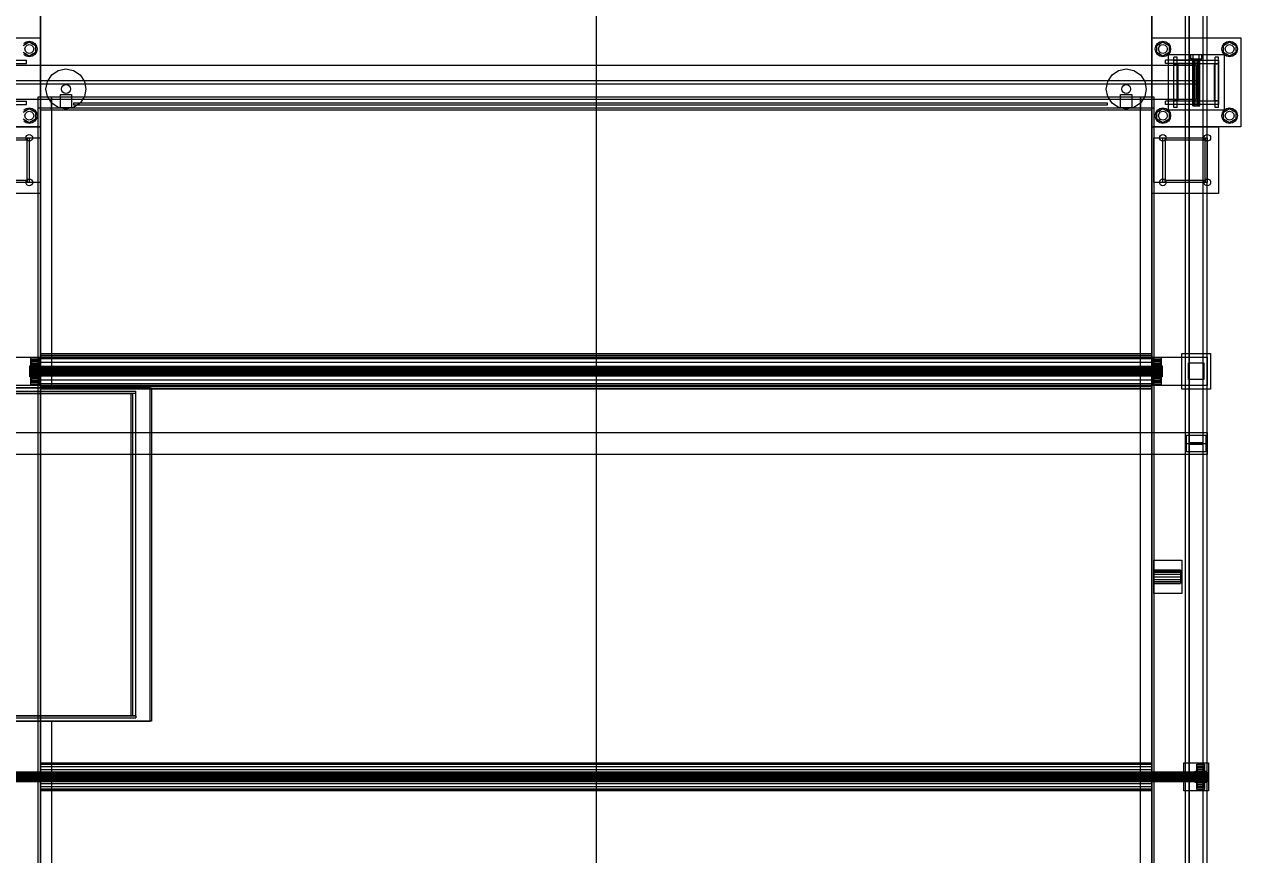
# Model space of a CAD drawing. Header units: millimetres. Extents: x -1970 to 34302, y -65268 to 6837.
# Drawn here: x 32103 to 34292, y -18540 to -17046 of the extents above; entities that cross this region are included whole.
import ezdxf

# ---------------------------------------------------------------- set-up
doc = ezdxf.new("R2010")
doc.units = ezdxf.units.MM
for name, color, linetype, lineweight in [('COTAS_P', 1, 'Continuous', 0), ('superior_C07', 7, 'Continuous', 0), ('superior_tolva_provisional', 7, 'Continuous', 0)]:
    doc.layers.add(name, color=color, linetype=linetype, lineweight=lineweight)
doc.dimstyles.new('R19_100', dxfattribs={"dimtxt": 250, "dimasz": 150, "dimexe": 150, "dimexo": 80, "dimgap": 100, "dimtad": 1, "dimtih": 1, "dimtoh": 1, "dimdsep": 46, "dimcen": 0.09, "dimadec": 0, "dimazin": 0, "dimtfac": 1, "dimtdec": 4, "dimtofl": 0, "dimtmove": 0, "dimatfit": 3, "dimfxl": 1, "dimtolj": 1, "dimtzin": 0, "dimarcsym": 0})

# ---------------------------------------------------------------- blocks, each defined once
blk = doc.blocks.new('*D33')
at = {"layer": 'COTAS_P', "color": 0, "lineweight": -2, "transparency": 16777216}
for p, q in [((32048.1, -17196), (31278.1, -17196)), ((31428.1, -18654), (31428.1, -17346)), ((32048.1, -18804), (31278.1, -18804))]:
    blk.add_line(p, q, dxfattribs=at)
at = {"layer": 'COTAS_P', "color": 0, "transparency": 16777216}
for points in [[(31403.1, -17346), (31453.1, -17346), (31428.1, -17196)], [(31403.1, -18654), (31453.1, -18654), (31428.1, -18804)]]:
    blk.add_solid(points, dxfattribs=at)
at = {"layer": 'Defpoints', "color": 0, "transparency": 16777216}
for p in [(31428.1, -17196), (32128.1, -17196), (32128.1, -18804)]:
    blk.add_point(p, dxfattribs=at)

msp = doc.modelspace()

# ---------------------------------------------------------------- linework, layer by layer
at = {"layer": 'superior_C07'}
for p, q in [((32329.89, -17700), (31771.705, -17700)), ((31773.717, -17700), (32331.901, -17700)), ((32329.89, -18300), (32329.89, -17700)), ((32329.89, -17700), (32331.901, -17700)), ((32331.901, -17700), (32331.901, -18300)), ((31771.705, -18300), (32329.89, -18300)), ((32331.901, -18300), (31773.717, -18300)), ((32331.901, -18300), (32329.89, -18300))]:
    msp.add_line(p, q, dxfattribs=at)
at = {"layer": 'superior_tolva_provisional'}
for p, q in [((32132.083, -16500), (32132.083, -17670)), ((32132.083, -19000), (32132.083, -16500)), ((33132.083, -16500), (33132.083, -17670)), ((34132.083, -17670), (34132.083, -16500)), ((34132.083, -16500), (34132.083, -19000)), ((34192.083, -16600), (34192.083, -17800)), ((34199.583, -16598.878), (34199.583, -17798.878)), ((34199.583, -17801.122), (34199.583, -16601.122)), ((34224.583, -17798.878), (34224.583, -16598.878)), ((34224.583, -17801.122), (34224.583, -16601.122)), ((34232.083, -17800), (34232.083, -16600)), ((31972.083, -17070), (32132.083, -17070)), ((32132.083, -17070), (32132.083, -17230)), ((34132.083, -17230), (34132.083, -17070)), ((34132.083, -17070), (34292.083, -17070)), ((34292.083, -17070), (34292.083, -17230)), ((32100.998, -17083.6), (32112.083, -17077.2)), ((32102.184, -17080.101), (32106.726, -17077.066)), ((32104.083, -17090), (32105.155, -17086)), ((32105.155, -17094), (32104.083, -17090)), ((32105.155, -17086), (32108.083, -17083.072)), ((32108.083, -17096.928), (32105.155, -17094)), ((32106.726, -17077.066), (32112.083, -17076)), ((32108.083, -17083.072), (32112.083, -17082)), ((32112.083, -17076), (32117.441, -17077.066)), ((32112.083, -17077.2), (32123.168, -17083.6)), ((32112.083, -17082), (32116.083, -17083.072)), ((32116.083, -17083.072), (32119.011, -17086)), ((32119.011, -17094), (32116.083, -17096.928)), ((32117.441, -17077.066), (32121.983, -17080.101)), ((32119.011, -17086), (32120.083, -17090)), ((32120.083, -17090), (32119.011, -17094)), ((32121.983, -17080.101), (32125.018, -17084.642)), ((32125.018, -17095.358), (32121.983, -17099.899)), ((32123.168, -17083.6), (32123.168, -17096.4)), ((32125.018, -17084.642), (32126.083, -17090)), ((32126.083, -17090), (32125.018, -17095.358)), ((34138.083, -17090), (34139.149, -17084.642)), ((34139.149, -17095.358), (34138.083, -17090)), ((34139.149, -17084.642), (34142.184, -17080.101)), ((34142.184, -17099.899), (34139.149, -17095.358)), ((34140.998, -17083.6), (34152.083, -17077.2)), ((34140.998, -17096.4), (34140.998, -17083.6)), ((34142.184, -17080.101), (34146.726, -17077.066)), ((34144.083, -17090), (34145.155, -17086)), ((34145.155, -17094), (34144.083, -17090)), ((34145.155, -17086), (34148.083, -17083.072)), ((34148.083, -17096.928), (34145.155, -17094)), ((34146.726, -17077.066), (34152.083, -17076)), ((34148.083, -17083.072), (34152.083, -17082)), ((34152.083, -17076), (34157.441, -17077.066)), ((34152.083, -17077.2), (34163.168, -17083.6)), ((34152.083, -17082), (34156.083, -17083.072)), ((34156.083, -17083.072), (34159.011, -17086)), ((34159.011, -17094), (34156.083, -17096.928)), ((34157.441, -17077.066), (34161.983, -17080.101)), ((34159.011, -17086), (34160.083, -17090)), ((34160.083, -17090), (34159.011, -17094)), ((34161.983, -17080.101), (34165.018, -17084.642)), ((34165.018, -17095.358), (34161.983, -17099.899)), ((34163.168, -17083.6), (34163.168, -17096.4)), ((34165.018, -17084.642), (34166.083, -17090)), ((34166.083, -17090), (34165.018, -17095.358)), ((34258.083, -17090), (34259.149, -17084.642)), ((34259.149, -17095.358), (34258.083, -17090)), ((34259.149, -17084.642), (34262.184, -17080.101)), ((34262.184, -17099.899), (34259.149, -17095.358)), ((34260.998, -17083.6), (34272.083, -17077.2)), ((34260.998, -17096.4), (34260.998, -17083.6)), ((34262.184, -17080.101), (34266.726, -17077.066)), ((34264.083, -17090), (34265.155, -17086)), ((34265.155, -17094), (34264.083, -17090)), ((34265.155, -17086), (34268.083, -17083.072)), ((34268.083, -17096.928), (34265.155, -17094)), ((34266.726, -17077.066), (34272.083, -17076)), ((34268.083, -17083.072), (34272.083, -17082)), ((34272.083, -17076), (34277.441, -17077.066)), ((34272.083, -17077.2), (34283.168, -17083.6)), ((34272.083, -17082), (34276.083, -17083.072)), ((34276.083, -17083.072), (34279.011, -17086)), ((34279.011, -17094), (34276.083, -17096.928)), ((34277.441, -17077.066), (34281.983, -17080.101)), ((34279.011, -17086), (34280.083, -17090)), ((34280.083, -17090), (34279.011, -17094)), ((34281.983, -17080.101), (34285.018, -17084.642)), ((34285.018, -17095.358), (34281.983, -17099.899)), ((34283.168, -17083.6), (34283.168, -17096.4)), ((34285.018, -17084.642), (34286.083, -17090)), ((34286.083, -17090), (34285.018, -17095.358)), ((32052.083, -17110), (32107.083, -17110)), ((32052.083, -17116), (32107.083, -17116)), ((32112.083, -17102.8), (32100.998, -17096.4)), ((32106.726, -17102.934), (32102.184, -17099.899)), ((32112.083, -17104), (32106.726, -17102.934)), ((32107.083, -17116), (32107.083, -17110)), ((32112.083, -17098), (32108.083, -17096.928)), ((32123.168, -17096.4), (32112.083, -17102.8)), ((32116.083, -17096.928), (32112.083, -17098)), ((32117.441, -17102.934), (32112.083, -17104)), ((32121.983, -17099.899), (32117.441, -17102.934)), ((34152.083, -17102.8), (34140.998, -17096.4)), ((34146.726, -17102.934), (34142.184, -17099.899)), ((34152.083, -17104), (34146.726, -17102.934)), ((34152.083, -17098), (34148.083, -17096.928)), ((34163.168, -17096.4), (34152.083, -17102.8)), ((34156.083, -17096.928), (34152.083, -17098)), ((34157.441, -17102.934), (34152.083, -17104)), ((34212.083, -17110), (34157.083, -17110)), ((34157.083, -17116), (34157.083, -17110)), ((34212.083, -17116), (34157.083, -17116)), ((34161.983, -17099.899), (34157.441, -17102.934)), ((34162.083, -17200), (34162.083, -17100)), ((34162.083, -17100), (34262.083, -17100)), ((34172.083, -17195), (34172.083, -17105)), ((34178.083, -17105), (34172.083, -17105)), ((34172.083, -17117), (34172.083, -17110)), ((34172.083, -17110), (34252.083, -17110)), ((34252.083, -17117), (34172.083, -17117)), ((34172.083, -17183), (34172.083, -17117)), ((34172.083, -17117), (34179.083, -17117)), ((34178.083, -17195), (34178.083, -17105)), ((34179.083, -17117), (34179.083, -17183)), ((34201.683, -17100), (34206.883, -17100)), ((34201.683, -17100), (34201.683, -17108)), ((34206.883, -17108), (34201.683, -17108)), ((34205.683, -17108), (34206.541, -17108)), ((34205.683, -17108), (34205.683, -17192)), ((34206.541, -17108), (34208.883, -17108)), ((34206.541, -17192), (34206.541, -17108)), ((34206.883, -17100), (34217.283, -17100)), ((34206.883, -17108), (34206.883, -17100)), ((34206.883, -17108), (34217.283, -17108)), ((34208.883, -17108), (34212.083, -17108)), ((34208.883, -17192), (34208.883, -17108)), ((34212.083, -17108), (34215.283, -17108)), ((34212.083, -17192), (34212.083, -17108)), ((34212.083, -17116), (34212.083, -17110)), ((34215.283, -17108), (34217.626, -17108)), ((34215.283, -17192), (34215.283, -17108)), ((34217.283, -17100), (34222.483, -17100)), ((34217.283, -17108), (34217.283, -17100)), ((34217.283, -17108), (34222.483, -17108)), ((34217.626, -17108), (34218.483, -17108)), ((34217.626, -17192), (34217.626, -17108)), ((34218.483, -17192), (34218.483, -17108)), ((34222.483, -17108), (34222.483, -17100)), ((34245.083, -17183), (34245.083, -17117)), ((34245.083, -17117), (34252.083, -17117)), ((34246.083, -17195), (34246.083, -17105)), ((34252.083, -17105), (34246.083, -17105)), ((34252.083, -17195), (34252.083, -17105)), ((34252.083, -17110), (34252.083, -17117)), ((34252.083, -17117), (34252.083, -17183)), ((34272.083, -17102.8), (34260.998, -17096.4)), ((34262.083, -17100), (34262.083, -17200)), ((34266.726, -17102.934), (34262.184, -17099.899)), ((34272.083, -17104), (34266.726, -17102.934)), ((34272.083, -17098), (34268.083, -17096.928)), ((34283.168, -17096.4), (34272.083, -17102.8)), ((34276.083, -17096.928), (34272.083, -17098)), ((34277.441, -17102.934), (34272.083, -17104)), ((34281.983, -17099.899), (34277.441, -17102.934)), ((34212.083, -17120), (32052.083, -17120)), ((32144.824, -17148.223), (32152.627, -17136.544)), ((32152.627, -17136.544), (32164.307, -17128.74)), ((32164.307, -17128.74), (32178.083, -17126)), ((32178.083, -17126), (32191.86, -17128.74)), ((32191.86, -17128.74), (32203.539, -17136.544)), ((32203.539, -17136.544), (32211.343, -17148.223)), ((34052.824, -17148.223), (34060.627, -17136.544)), ((34060.627, -17136.544), (34072.307, -17128.74)), ((34072.307, -17128.74), (34086.083, -17126)), ((34086.083, -17126), (34099.86, -17128.74)), ((34099.86, -17128.74), (34111.539, -17136.544)), ((34111.539, -17136.544), (34119.343, -17148.223)), ((34212.083, -17120), (34212.083, -17180)), ((34212.083, -17147.5), (32052.083, -17147.5)), ((32052.083, -17152.5), (34212.083, -17152.5)), ((32142.083, -17162), (32144.824, -17148.223)), ((32170.083, -17162), (32170.692, -17158.939)), ((32170.692, -17158.939), (32172.426, -17156.343)), ((32172.426, -17156.343), (32175.022, -17154.609)), ((32175.022, -17154.609), (32178.083, -17154)), ((32178.083, -17154), (32181.145, -17154.609)), ((32181.145, -17154.609), (32183.74, -17156.343)), ((32183.74, -17156.343), (32185.474, -17158.939)), ((32185.474, -17158.939), (32186.083, -17162)), ((32211.343, -17148.223), (32214.083, -17162)), ((34050.083, -17162), (34052.824, -17148.223)), ((34078.083, -17162), (34078.692, -17158.939)), ((34078.692, -17158.939), (34080.426, -17156.343)), ((34080.426, -17156.343), (34083.022, -17154.609)), ((34083.022, -17154.609), (34086.083, -17154)), ((34086.083, -17154), (34089.145, -17154.609)), ((34089.145, -17154.609), (34091.74, -17156.343)), ((34091.74, -17156.343), (34093.474, -17158.939)), ((34093.474, -17158.939), (34094.083, -17162)), ((34119.343, -17148.223), (34122.083, -17162)), ((34212.083, -17147.5), (34212.083, -17152.5)), ((32052.083, -17180), (34212.083, -17180)), ((32128.083, -17700), (32128.083, -17176)), ((32128.083, -17176), (32152.083, -17176)), ((32144.824, -17175.777), (32142.083, -17162)), ((32152.627, -17187.456), (32144.824, -17175.777)), ((32152.083, -17176), (32152.083, -17700)), ((32152.083, -17200), (32152.083, -17176)), ((32152.083, -17176), (34112.083, -17176)), ((32168.083, -17196), (32168.083, -17172)), ((32168.083, -17172), (32188.083, -17172)), ((32170.692, -17165.061), (32170.083, -17162)), ((32172.426, -17167.657), (32170.692, -17165.061)), ((32175.022, -17169.391), (32172.426, -17167.657)), ((32178.083, -17170), (32175.022, -17169.391)), ((32181.145, -17169.391), (32178.083, -17170)), ((32183.74, -17167.657), (32181.145, -17169.391)), ((32185.474, -17165.061), (32183.74, -17167.657)), ((32186.083, -17162), (32185.474, -17165.061)), ((32188.083, -17172), (32188.083, -17196)), ((32211.343, -17175.777), (32203.539, -17187.456)), ((32214.083, -17162), (32211.343, -17175.777)), ((34052.824, -17175.777), (34050.083, -17162)), ((34060.627, -17187.456), (34052.824, -17175.777)), ((34076.083, -17196), (34076.083, -17172)), ((34076.083, -17172), (34096.083, -17172)), ((34078.692, -17165.061), (34078.083, -17162)), ((34080.426, -17167.657), (34078.692, -17165.061)), ((34083.022, -17169.391), (34080.426, -17167.657)), ((34086.083, -17170), (34083.022, -17169.391)), ((34089.145, -17169.391), (34086.083, -17170)), ((34091.74, -17167.657), (34089.145, -17169.391)), ((34093.474, -17165.061), (34091.74, -17167.657)), ((34094.083, -17162), (34093.474, -17165.061)), ((34096.083, -17172), (34096.083, -17196)), ((34119.343, -17175.777), (34111.539, -17187.456)), ((34112.083, -18824), (34112.083, -17176)), ((34112.083, -17176), (34136.083, -17176)), ((34112.083, -17176), (34112.083, -17200)), ((34122.083, -17162), (34119.343, -17175.777)), ((34136.083, -17176), (34136.083, -18824)), ((34172.083, -17190), (34172.083, -17183)), ((34172.083, -17183), (34252.083, -17183)), ((34179.083, -17183), (34172.083, -17183)), ((34252.083, -17183), (34245.083, -17183)), ((34252.083, -17183), (34252.083, -17190)), ((32052.083, -17184), (32107.083, -17184)), ((32052.083, -17190), (32107.083, -17190)), ((32100.998, -17203.6), (32112.083, -17197.2)), ((32102.184, -17200.101), (32106.726, -17197.066)), ((32105.155, -17206), (32108.083, -17203.072)), ((32106.726, -17197.066), (32112.083, -17196)), ((32107.083, -17190), (32107.083, -17184)), ((32108.083, -17203.072), (32112.083, -17202)), ((32112.083, -17196), (32117.441, -17197.066)), ((32112.083, -17197.2), (32123.168, -17203.6)), ((32112.083, -17202), (32116.083, -17203.072)), ((32116.083, -17203.072), (32119.011, -17206)), ((32117.441, -17197.066), (32121.983, -17200.101)), ((32121.983, -17200.101), (32125.018, -17204.642)), ((32123.168, -17203.6), (32123.168, -17216.4)), ((32125.018, -17204.642), (32126.083, -17210)), ((32128.083, -17700), (32128.083, -17196)), ((32128.083, -17196), (32132.083, -17196)), ((32132.083, -17196), (32132.083, -17700)), ((32132.083, -17200), (32132.083, -17196)), ((32132.083, -17196), (34132.083, -17196)), ((34132.083, -17200), (32132.083, -17200)), ((32132.083, -18800), (32132.083, -17200)), ((34112.083, -17200), (32152.083, -17200)), ((32164.307, -17195.26), (32152.627, -17187.456)), ((32178.083, -17198), (32164.307, -17195.26)), ((32188.083, -17196), (32168.083, -17196)), ((32191.86, -17195.26), (32178.083, -17198)), ((32203.539, -17187.456), (32191.86, -17195.26)), ((32192.083, -17191), (32192.083, -17187)), ((32192.083, -17187), (34052.083, -17187)), ((34052.083, -17191), (32192.083, -17191)), ((34052.083, -17187), (34052.083, -17191)), ((34072.307, -17195.26), (34060.627, -17187.456)), ((34086.083, -17198), (34072.307, -17195.26)), ((34096.083, -17196), (34076.083, -17196)), ((34099.86, -17195.26), (34086.083, -17198)), ((34111.539, -17187.456), (34099.86, -17195.26)), ((34132.083, -18804), (34132.083, -17196)), ((34132.083, -17196), (34136.083, -17196)), ((34132.083, -17196), (34132.083, -17200)), ((34132.083, -17200), (34132.083, -18800)), ((34136.083, -17196), (34136.083, -18804)), ((34138.083, -17210), (34139.149, -17204.642)), ((34139.149, -17204.642), (34142.184, -17200.101)), ((34140.998, -17203.6), (34152.083, -17197.2)), ((34140.998, -17216.4), (34140.998, -17203.6)), ((34142.184, -17200.101), (34146.726, -17197.066)), ((34145.155, -17206), (34148.083, -17203.072)), ((34146.726, -17197.066), (34152.083, -17196)), ((34148.083, -17203.072), (34152.083, -17202)), ((34152.083, -17196), (34157.441, -17197.066)), ((34152.083, -17197.2), (34163.168, -17203.6)), ((34152.083, -17202), (34156.083, -17203.072)), ((34156.083, -17203.072), (34159.011, -17206)), ((34212.083, -17184), (34157.083, -17184)), ((34157.083, -17190), (34157.083, -17184)), ((34212.083, -17190), (34157.083, -17190)), ((34157.441, -17197.066), (34161.983, -17200.101)), ((34161.983, -17200.101), (34165.018, -17204.642)), ((34262.083, -17200), (34162.083, -17200)), ((34163.168, -17203.6), (34163.168, -17216.4)), ((34165.018, -17204.642), (34166.083, -17210)), ((34252.083, -17190), (34172.083, -17190)), ((34178.083, -17195), (34172.083, -17195)), ((34206.541, -17192), (34205.683, -17192)), ((34206.541, -17192), (34208.883, -17192)), ((34208.883, -17192), (34212.083, -17192)), ((34212.083, -17190), (34212.083, -17184)), ((34212.083, -17192), (34215.283, -17192)), ((34215.283, -17192), (34217.626, -17192)), ((34217.626, -17192), (34218.483, -17192)), ((34252.083, -17195), (34246.083, -17195)), ((34258.083, -17210), (34259.149, -17204.642)), ((34259.149, -17204.642), (34262.184, -17200.101)), ((34260.998, -17203.6), (34272.083, -17197.2)), ((34260.998, -17216.4), (34260.998, -17203.6)), ((34262.184, -17200.101), (34266.726, -17197.066)), ((34265.155, -17206), (34268.083, -17203.072)), ((34266.726, -17197.066), (34272.083, -17196)), ((34268.083, -17203.072), (34272.083, -17202)), ((34272.083, -17196), (34277.441, -17197.066)), ((34272.083, -17197.2), (34283.168, -17203.6)), ((34272.083, -17202), (34276.083, -17203.072)), ((34276.083, -17203.072), (34279.011, -17206)), ((34277.441, -17197.066), (34281.983, -17200.101)), ((34281.983, -17200.101), (34285.018, -17204.642)), ((34283.168, -17203.6), (34283.168, -17216.4)), ((34285.018, -17204.642), (34286.083, -17210)), ((32112.083, -17222.8), (32100.998, -17216.4)), ((32106.726, -17222.934), (32102.184, -17219.899)), ((32104.083, -17210), (32105.155, -17206)), ((32105.155, -17214), (32104.083, -17210)), ((32108.083, -17216.928), (32105.155, -17214)), ((32112.083, -17224), (32106.726, -17222.934)), ((32112.083, -17218), (32108.083, -17216.928)), ((32123.168, -17216.4), (32112.083, -17222.8)), ((32116.083, -17216.928), (32112.083, -17218)), ((32117.441, -17222.934), (32112.083, -17224)), ((32119.011, -17214), (32116.083, -17216.928)), ((32121.983, -17219.899), (32117.441, -17222.934)), ((32119.011, -17206), (32120.083, -17210)), ((32120.083, -17210), (32119.011, -17214)), ((32125.018, -17215.358), (32121.983, -17219.899)), ((32126.083, -17210), (32125.018, -17215.358)), ((34139.149, -17215.358), (34138.083, -17210)), ((34142.184, -17219.899), (34139.149, -17215.358)), ((34152.083, -17222.8), (34140.998, -17216.4)), ((34146.726, -17222.934), (34142.184, -17219.899)), ((34144.083, -17210), (34145.155, -17206)), ((34145.155, -17214), (34144.083, -17210)), ((34148.083, -17216.928), (34145.155, -17214)), ((34152.083, -17224), (34146.726, -17222.934)), ((34152.083, -17218), (34148.083, -17216.928)), ((34163.168, -17216.4), (34152.083, -17222.8)), ((34156.083, -17216.928), (34152.083, -17218)), ((34157.441, -17222.934), (34152.083, -17224)), ((34159.011, -17214), (34156.083, -17216.928)), ((34161.983, -17219.899), (34157.441, -17222.934)), ((34159.011, -17206), (34160.083, -17210)), ((34160.083, -17210), (34159.011, -17214)), ((34165.018, -17215.358), (34161.983, -17219.899)), ((34166.083, -17210), (34165.018, -17215.358)), ((34259.149, -17215.358), (34258.083, -17210)), ((34262.184, -17219.899), (34259.149, -17215.358)), ((34272.083, -17222.8), (34260.998, -17216.4)), ((34266.726, -17222.934), (34262.184, -17219.899)), ((34264.083, -17210), (34265.155, -17206)), ((34265.155, -17214), (34264.083, -17210)), ((34268.083, -17216.928), (34265.155, -17214)), ((34272.083, -17224), (34266.726, -17222.934)), ((34272.083, -17218), (34268.083, -17216.928)), ((34283.168, -17216.4), (34272.083, -17222.8)), ((34276.083, -17216.928), (34272.083, -17218)), ((34277.441, -17222.934), (34272.083, -17224)), ((34279.011, -17214), (34276.083, -17216.928)), ((34281.983, -17219.899), (34277.441, -17222.934)), ((34279.011, -17206), (34280.083, -17210)), ((34280.083, -17210), (34279.011, -17214)), ((34285.018, -17215.358), (34281.983, -17219.899)), ((34286.083, -17210), (34285.018, -17215.358)), ((32132.083, -17230), (31972.083, -17230)), ((32012.083, -17230), (32132.083, -17230)), ((32106.083, -17250), (32106.54, -17247.704)), ((32106.54, -17247.704), (32107.841, -17245.757)), ((32107.841, -17245.757), (32109.787, -17244.457)), ((32109.787, -17244.457), (32112.083, -17244)), ((32112.083, -17244), (32114.379, -17244.457)), ((32114.379, -17244.457), (32116.326, -17245.757)), ((32116.326, -17245.757), (32117.627, -17247.704)), ((32117.627, -17247.704), (32118.083, -17250)), ((32132.083, -17230), (32132.083, -17350)), ((34132.083, -17350), (34132.083, -17230)), ((34132.083, -17230), (34252.083, -17230)), ((34292.083, -17230), (34132.083, -17230)), ((34146.083, -17250), (34146.54, -17247.704)), ((34146.54, -17247.704), (34147.841, -17245.757)), ((34147.841, -17245.757), (34149.787, -17244.457)), ((34149.787, -17244.457), (34152.083, -17244)), ((34152.083, -17244), (34154.379, -17244.457)), ((34154.379, -17244.457), (34156.326, -17245.757)), ((34156.326, -17245.757), (34157.627, -17247.704)), ((34157.627, -17247.704), (34158.083, -17250)), ((34226.083, -17250), (34226.54, -17247.704)), ((34226.54, -17247.704), (34227.841, -17245.757)), ((34227.841, -17245.757), (34229.787, -17244.457)), ((34229.787, -17244.457), (34232.083, -17244)), ((34232.083, -17244), (34234.379, -17244.457)), ((34234.379, -17244.457), (34236.326, -17245.757)), ((34236.326, -17245.757), (34237.627, -17247.704)), ((34237.627, -17247.704), (34238.083, -17250)), ((34252.083, -17230), (34252.083, -17350)), ((32036.083, -17250), (32108.083, -17250)), ((32108.083, -17254), (32036.083, -17254)), ((32106.54, -17252.296), (32106.083, -17250)), ((32107.841, -17254.243), (32106.54, -17252.296)), ((32109.787, -17255.543), (32107.841, -17254.243)), ((32108.083, -17330), (32108.083, -17250)), ((32108.083, -17250), (32112.083, -17250)), ((32108.083, -17250), (32108.083, -17254)), ((32112.083, -17256), (32109.787, -17255.543)), ((32112.083, -17250), (32112.083, -17330)), ((32112.083, -17250), (32132.083, -17250)), ((32114.379, -17255.543), (32112.083, -17256)), ((32116.326, -17254.243), (32114.379, -17255.543)), ((32117.627, -17252.296), (32116.326, -17254.243)), ((32118.083, -17250), (32117.627, -17252.296)), ((32132.083, -17250), (32132.083, -17330)), ((34136.083, -17330), (34136.083, -17250)), ((34136.083, -17250), (34156.083, -17250)), ((34146.54, -17252.296), (34146.083, -17250)), ((34147.841, -17254.243), (34146.54, -17252.296)), ((34149.787, -17255.543), (34147.841, -17254.243)), ((34152.083, -17256), (34149.787, -17255.543)), ((34152.083, -17330), (34152.083, -17250)), ((34152.083, -17250), (34156.083, -17250)), ((34154.379, -17255.543), (34152.083, -17256)), ((34156.326, -17254.243), (34154.379, -17255.543)), ((34156.083, -17250), (34156.083, -17330)), ((34156.083, -17254), (34156.083, -17250)), ((34156.083, -17250), (34228.083, -17250)), ((34228.083, -17254), (34156.083, -17254)), ((34157.627, -17252.296), (34156.326, -17254.243)), ((34158.083, -17250), (34157.627, -17252.296)), ((34226.54, -17252.296), (34226.083, -17250)), ((34227.841, -17254.243), (34226.54, -17252.296)), ((34229.787, -17255.543), (34227.841, -17254.243)), ((34228.083, -17330), (34228.083, -17250)), ((34228.083, -17250), (34232.083, -17250)), ((34228.083, -17250), (34228.083, -17254)), ((34232.083, -17256), (34229.787, -17255.543)), ((34232.083, -17250), (34232.083, -17330)), ((34234.379, -17255.543), (34232.083, -17256)), ((34236.326, -17254.243), (34234.379, -17255.543)), ((34237.627, -17252.296), (34236.326, -17254.243)), ((34238.083, -17250), (34237.627, -17252.296)), ((32036.083, -17326), (32108.083, -17326)), ((32108.083, -17330), (32036.083, -17330)), ((32106.083, -17330), (32106.54, -17327.704)), ((32106.54, -17332.296), (32106.083, -17330)), ((32106.54, -17327.704), (32107.841, -17325.757)), ((32107.841, -17334.243), (32106.54, -17332.296)), ((32107.841, -17325.757), (32109.787, -17324.457)), ((32109.787, -17335.543), (32107.841, -17334.243)), ((32108.083, -17326), (32108.083, -17330)), ((32112.083, -17330), (32108.083, -17330)), ((32109.787, -17324.457), (32112.083, -17324)), ((32112.083, -17336), (32109.787, -17335.543)), ((32112.083, -17324), (32114.379, -17324.457)), ((32132.083, -17330), (32112.083, -17330)), ((32114.379, -17335.543), (32112.083, -17336)), ((32114.379, -17324.457), (32116.326, -17325.757)), ((32116.326, -17334.243), (32114.379, -17335.543)), ((32116.326, -17325.757), (32117.627, -17327.704)), ((32117.627, -17332.296), (32116.326, -17334.243)), ((32117.627, -17327.704), (32118.083, -17330)), ((32118.083, -17330), (32117.627, -17332.296)), ((34156.083, -17330), (34136.083, -17330)), ((34146.083, -17330), (34146.54, -17327.704)), ((34146.54, -17332.296), (34146.083, -17330)), ((34146.54, -17327.704), (34147.841, -17325.757)), ((34147.841, -17334.243), (34146.54, -17332.296)), ((34147.841, -17325.757), (34149.787, -17324.457)), ((34149.787, -17335.543), (34147.841, -17334.243)), ((34149.787, -17324.457), (34152.083, -17324)), ((34152.083, -17336), (34149.787, -17335.543)), ((34152.083, -17324), (34154.379, -17324.457)), ((34156.083, -17330), (34152.083, -17330)), ((34154.379, -17335.543), (34152.083, -17336)), ((34154.379, -17324.457), (34156.326, -17325.757)), ((34156.326, -17334.243), (34154.379, -17335.543)), ((34156.083, -17330), (34156.083, -17326)), ((34156.083, -17326), (34228.083, -17326)), ((34228.083, -17330), (34156.083, -17330)), ((34156.326, -17325.757), (34157.627, -17327.704)), ((34157.627, -17332.296), (34156.326, -17334.243)), ((34157.627, -17327.704), (34158.083, -17330)), ((34158.083, -17330), (34157.627, -17332.296)), ((34226.083, -17330), (34226.54, -17327.704)), ((34226.54, -17332.296), (34226.083, -17330)), ((34226.54, -17327.704), (34227.841, -17325.757)), ((34227.841, -17334.243), (34226.54, -17332.296)), ((34227.841, -17325.757), (34229.787, -17324.457)), ((34229.787, -17335.543), (34227.841, -17334.243)), ((34228.083, -17326), (34228.083, -17330)), ((34232.083, -17330), (34228.083, -17330)), ((34229.787, -17324.457), (34232.083, -17324)), ((34232.083, -17336), (34229.787, -17335.543)), ((34232.083, -17324), (34234.379, -17324.457)), ((34234.379, -17335.543), (34232.083, -17336)), ((34234.379, -17324.457), (34236.326, -17325.757)), ((34236.326, -17334.243), (34234.379, -17335.543)), ((34236.326, -17325.757), (34237.627, -17327.704)), ((34237.627, -17332.296), (34236.326, -17334.243)), ((34237.627, -17327.704), (34238.083, -17330)), ((34238.083, -17330), (34237.627, -17332.296)), ((32132.083, -17350), (32012.083, -17350)), ((34252.083, -17350), (34132.083, -17350)), ((32132.083, -17638), (32132.083, -17639.09)), ((32132.083, -17638), (34132.083, -17638)), ((32132.083, -17639.09), (32132.083, -17642.287)), ((34132.083, -17639.09), (32132.083, -17639.09)), ((32132.083, -17642.287), (32132.083, -17647.373)), ((34132.083, -17642.287), (32132.083, -17642.287)), ((34132.083, -17639.09), (34132.083, -17638)), ((34132.083, -17639.09), (34132.083, -17642.287)), ((34132.083, -17642.287), (34132.083, -17647.373)), ((34186.083, -17702), (34186.083, -17638)), ((34186.083, -17638), (34238.083, -17638)), ((34238.083, -17638), (34238.083, -17702)), ((32032.083, -17644.6), (34232.083, -17644.6)), ((32113.083, -17660), (32131.083, -17660)), ((32113.083, -17680), (32113.083, -17660)), ((32114.083, -17661), (32114.083, -17661.307)), ((32114.083, -17661), (34150.083, -17661)), ((32114.083, -17661.307), (32114.083, -17662.206)), ((34150.083, -17661.307), (32114.083, -17661.307)), ((32114.083, -17662.206), (32114.083, -17663.636)), ((34150.083, -17662.206), (32114.083, -17662.206)), ((32114.083, -17663.636), (32114.083, -17665.5)), ((34150.083, -17663.636), (32114.083, -17663.636)), ((32115.083, -17694), (32115.083, -17646)), ((32115.083, -17646), (32129.083, -17646)), ((32115.083, -17659), (32115.083, -17649)), ((32115.083, -17649), (32129.083, -17649)), ((32129.083, -17659), (32115.083, -17659)), ((32116.083, -17661), (32116.083, -17651)), ((32116.083, -17651), (32116.083, -17651.647)), ((32116.083, -17651), (32128.083, -17651)), ((32116.083, -17651.647), (32116.083, -17661.307)), ((32128.083, -17651.647), (32116.083, -17651.647)), ((32116.083, -17651.647), (32116.083, -17653.546)), ((32116.083, -17653.546), (32116.083, -17662.206)), ((32128.083, -17653.546), (32116.083, -17653.546)), ((32116.083, -17653.546), (32116.083, -17656.565)), ((32116.083, -17656.565), (32116.083, -17663.636)), ((32128.083, -17656.565), (32116.083, -17656.565)), ((32116.083, -17656.565), (32116.083, -17660.5)), ((32116.083, -17660.5), (32116.083, -17665.5)), ((32128.083, -17660.5), (32116.083, -17660.5)), ((32116.083, -17660.5), (32116.083, -17665.082)), ((32116.083, -17661.307), (32116.083, -17661)), ((32128.083, -17661), (32116.083, -17661)), ((32116.083, -17661.307), (32128.083, -17661.307)), ((32116.083, -17662.206), (32116.083, -17661.307)), ((32116.083, -17662.206), (32128.083, -17662.206)), ((32116.083, -17663.636), (32116.083, -17662.206)), ((32116.083, -17663.636), (32128.083, -17663.636)), ((32116.083, -17665.5), (32116.083, -17663.636)), ((32128.083, -17651.647), (32128.083, -17651)), ((32128.083, -17651), (32128.083, -17661)), ((32128.083, -17661.307), (32128.083, -17651.647)), ((32128.083, -17653.546), (32128.083, -17651.647)), ((32128.083, -17662.206), (32128.083, -17653.546)), ((32128.083, -17656.565), (32128.083, -17653.546)), ((32128.083, -17663.636), (32128.083, -17656.565)), ((32128.083, -17660.5), (32128.083, -17656.565)), ((32128.083, -17665.5), (32128.083, -17660.5)), ((32128.083, -17665.082), (32128.083, -17660.5)), ((32128.083, -17661), (32128.083, -17661.307)), ((32128.083, -17661.307), (32128.083, -17662.206)), ((32128.083, -17662.206), (32128.083, -17663.636)), ((32128.083, -17663.636), (32128.083, -17665.5)), ((32129.083, -17646), (32129.083, -17694)), ((32129.083, -17649), (32129.083, -17659)), ((32131.083, -17660), (32131.083, -17680)), ((32132.083, -17647.373), (32132.083, -17654)), ((34132.083, -17647.373), (32132.083, -17647.373)), ((32132.083, -17654), (32132.083, -17661.718)), ((34132.083, -17654), (32132.083, -17654)), ((32132.083, -17661.718), (32132.083, -17670)), ((34132.083, -17661.718), (32132.083, -17661.718)), ((34132.083, -17647.373), (34132.083, -17654)), ((34132.083, -17654), (34132.083, -17661.718)), ((34132.083, -17661.718), (34132.083, -17670)), ((34133.083, -17660), (34151.083, -17660)), ((34133.083, -17680), (34133.083, -17660)), ((34135.083, -17694), (34135.083, -17646)), ((34135.083, -17646), (34149.083, -17646)), ((34135.083, -17659), (34135.083, -17649)), ((34135.083, -17649), (34149.083, -17649)), ((34149.083, -17659), (34135.083, -17659)), ((34136.083, -17661), (34136.083, -17651)), ((34136.083, -17651), (34136.083, -17651.647)), ((34136.083, -17651), (34148.083, -17651)), ((34136.083, -17651.647), (34136.083, -17661.307)), ((34148.083, -17651.647), (34136.083, -17651.647)), ((34136.083, -17651.647), (34136.083, -17653.546)), ((34136.083, -17653.546), (34136.083, -17662.206)), ((34148.083, -17653.546), (34136.083, -17653.546)), ((34136.083, -17653.546), (34136.083, -17656.565)), ((34136.083, -17656.565), (34136.083, -17663.636)), ((34148.083, -17656.565), (34136.083, -17656.565)), ((34136.083, -17656.565), (34136.083, -17660.5)), ((34136.083, -17660.5), (34136.083, -17665.5)), ((34148.083, -17660.5), (34136.083, -17660.5)), ((34136.083, -17660.5), (34136.083, -17665.082)), ((34136.083, -17661.307), (34136.083, -17661)), ((34148.083, -17661), (34136.083, -17661)), ((34136.083, -17661.307), (34148.083, -17661.307)), ((34136.083, -17662.206), (34136.083, -17661.307)), ((34136.083, -17662.206), (34148.083, -17662.206)), ((34136.083, -17663.636), (34136.083, -17662.206)), ((34136.083, -17663.636), (34148.083, -17663.636)), ((34136.083, -17665.5), (34136.083, -17663.636)), ((34148.083, -17651.647), (34148.083, -17651)), ((34148.083, -17651), (34148.083, -17661)), ((34148.083, -17661.307), (34148.083, -17651.647)), ((34148.083, -17653.546), (34148.083, -17651.647)), ((34148.083, -17662.206), (34148.083, -17653.546)), ((34148.083, -17656.565), (34148.083, -17653.546)), ((34148.083, -17663.636), (34148.083, -17656.565)), ((34148.083, -17660.5), (34148.083, -17656.565)), ((34148.083, -17665.5), (34148.083, -17660.5)), ((34148.083, -17665.082), (34148.083, -17660.5)), ((34148.083, -17661), (34148.083, -17661.307)), ((34148.083, -17661.307), (34148.083, -17662.206)), ((34148.083, -17662.206), (34148.083, -17663.636)), ((34148.083, -17663.636), (34148.083, -17665.5)), ((34149.083, -17646), (34149.083, -17694)), ((34149.083, -17649), (34149.083, -17659)), ((34150.083, -17661.307), (34150.083, -17661)), ((34150.083, -17661.307), (34150.083, -17662.206)), ((34150.083, -17662.206), (34150.083, -17663.636)), ((34150.083, -17663.636), (34150.083, -17665.5)), ((34151.083, -17660), (34151.083, -17680)), ((34198.083, -17685), (34198.083, -17655)), ((34198.083, -17655), (34226.083, -17655)), ((34226.083, -17655), (34226.083, -17685)), ((34232.083, -17644.6), (34232.083, -17695.4)), ((32131.083, -17680), (32113.083, -17680)), ((32114.083, -17665.5), (32114.083, -17667.671)), ((34150.083, -17665.5), (32114.083, -17665.5)), ((32114.083, -17667.671), (32114.083, -17670)), ((34150.083, -17667.671), (32114.083, -17667.671)), ((32114.083, -17670), (32114.083, -17672.329)), ((34150.083, -17670), (32114.083, -17670)), ((32114.083, -17672.329), (32114.083, -17674.5)), ((34150.083, -17672.329), (32114.083, -17672.329)), ((32114.083, -17674.5), (32114.083, -17676.364)), ((34150.083, -17674.5), (32114.083, -17674.5)), ((32114.083, -17676.364), (32114.083, -17677.794)), ((34150.083, -17676.364), (32114.083, -17676.364)), ((32114.083, -17677.794), (32114.083, -17678.693)), ((34150.083, -17677.794), (32114.083, -17677.794)), ((32114.083, -17678.693), (32114.083, -17679)), ((34150.083, -17678.693), (32114.083, -17678.693)), ((34150.083, -17679), (32114.083, -17679)), ((32115.083, -17691), (32115.083, -17681)), ((32115.083, -17681), (32129.083, -17681)), ((32116.083, -17665.082), (32116.083, -17667.671)), ((32128.083, -17665.082), (32116.083, -17665.082)), ((32116.083, -17665.082), (32116.083, -17670)), ((32116.083, -17665.5), (32128.083, -17665.5)), ((32116.083, -17667.671), (32116.083, -17665.5)), ((32116.083, -17667.671), (32128.083, -17667.671)), ((32116.083, -17670), (32116.083, -17667.671)), ((32116.083, -17670), (32128.083, -17670)), ((32116.083, -17670), (32116.083, -17674.918)), ((32116.083, -17672.329), (32116.083, -17670)), ((32116.083, -17674.918), (32116.083, -17672.329)), ((32116.083, -17672.329), (32128.083, -17672.329)), ((32116.083, -17674.5), (32116.083, -17672.329)), ((32116.083, -17679.5), (32116.083, -17674.5)), ((32116.083, -17674.5), (32128.083, -17674.5)), ((32116.083, -17676.364), (32116.083, -17674.5)), ((32128.083, -17674.918), (32116.083, -17674.918)), ((32116.083, -17674.918), (32116.083, -17679.5)), ((32116.083, -17683.435), (32116.083, -17676.364)), ((32116.083, -17676.364), (32128.083, -17676.364)), ((32116.083, -17677.794), (32116.083, -17676.364)), ((32116.083, -17686.454), (32116.083, -17677.794)), ((32116.083, -17677.794), (32128.083, -17677.794)), ((32116.083, -17678.693), (32116.083, -17677.794)), ((32116.083, -17688.353), (32116.083, -17678.693)), ((32116.083, -17678.693), (32128.083, -17678.693)), ((32116.083, -17679), (32116.083, -17678.693)), ((32116.083, -17689), (32116.083, -17679)), ((32116.083, -17679), (32128.083, -17679)), ((32128.083, -17679.5), (32116.083, -17679.5)), ((32116.083, -17679.5), (32116.083, -17683.435)), ((32128.083, -17683.435), (32116.083, -17683.435)), ((32116.083, -17683.435), (32116.083, -17686.454)), ((32128.083, -17686.454), (32116.083, -17686.454)), ((32116.083, -17686.454), (32116.083, -17688.353)), ((32128.083, -17667.671), (32128.083, -17665.082)), ((32128.083, -17670), (32128.083, -17665.082)), ((32128.083, -17665.5), (32128.083, -17667.671)), ((32128.083, -17667.671), (32128.083, -17670)), ((32128.083, -17670), (32128.083, -17672.329)), ((32128.083, -17674.918), (32128.083, -17670)), ((32128.083, -17672.329), (32128.083, -17674.918)), ((32128.083, -17672.329), (32128.083, -17674.5)), ((32128.083, -17674.5), (32128.083, -17679.5)), ((32128.083, -17674.5), (32128.083, -17676.364)), ((32128.083, -17679.5), (32128.083, -17674.918)), ((32128.083, -17676.364), (32128.083, -17683.435)), ((32128.083, -17676.364), (32128.083, -17677.794)), ((32128.083, -17677.794), (32128.083, -17686.454)), ((32128.083, -17677.794), (32128.083, -17678.693)), ((32128.083, -17678.693), (32128.083, -17688.353)), ((32128.083, -17678.693), (32128.083, -17679)), ((32128.083, -17679), (32128.083, -17689)), ((32128.083, -17683.435), (32128.083, -17679.5)), ((32128.083, -17686.454), (32128.083, -17683.435)), ((32128.083, -17688.353), (32128.083, -17686.454)), ((32129.083, -17681), (32129.083, -17691)), ((33132.083, -17670), (32132.083, -17670)), ((32132.083, -17670), (32132.083, -18650)), ((32132.083, -17670), (32132.083, -17678.282)), ((34132.083, -17670), (32132.083, -17670)), ((32132.083, -17678.282), (32132.083, -17686)), ((34132.083, -17678.282), (32132.083, -17678.282)), ((32132.083, -17686), (32132.083, -17692.627)), ((34132.083, -17686), (32132.083, -17686)), ((34132.083, -17670), (33132.083, -17670)), ((33132.083, -17670), (33132.083, -18650)), ((34132.083, -18650), (34132.083, -17670)), ((34132.083, -17670), (34132.083, -17678.282)), ((34132.083, -17678.282), (34132.083, -17686)), ((34132.083, -17686), (34132.083, -17692.627)), ((34151.083, -17680), (34133.083, -17680)), ((34135.083, -17691), (34135.083, -17681)), ((34135.083, -17681), (34149.083, -17681)), ((34136.083, -17665.082), (34136.083, -17667.671)), ((34148.083, -17665.082), (34136.083, -17665.082)), ((34136.083, -17665.082), (34136.083, -17670)), ((34136.083, -17665.5), (34148.083, -17665.5)), ((34136.083, -17667.671), (34136.083, -17665.5)), ((34136.083, -17667.671), (34148.083, -17667.671)), ((34136.083, -17670), (34136.083, -17667.671)), ((34136.083, -17670), (34148.083, -17670)), ((34136.083, -17670), (34136.083, -17674.918)), ((34136.083, -17672.329), (34136.083, -17670)), ((34136.083, -17674.918), (34136.083, -17672.329)), ((34136.083, -17672.329), (34148.083, -17672.329)), ((34136.083, -17674.5), (34136.083, -17672.329)), ((34136.083, -17679.5), (34136.083, -17674.5)), ((34136.083, -17674.5), (34148.083, -17674.5)), ((34136.083, -17676.364), (34136.083, -17674.5)), ((34148.083, -17674.918), (34136.083, -17674.918)), ((34136.083, -17674.918), (34136.083, -17679.5)), ((34136.083, -17683.435), (34136.083, -17676.364)), ((34136.083, -17676.364), (34148.083, -17676.364)), ((34136.083, -17677.794), (34136.083, -17676.364)), ((34136.083, -17686.454), (34136.083, -17677.794)), ((34136.083, -17677.794), (34148.083, -17677.794)), ((34136.083, -17678.693), (34136.083, -17677.794)), ((34136.083, -17688.353), (34136.083, -17678.693)), ((34136.083, -17678.693), (34148.083, -17678.693)), ((34136.083, -17679), (34136.083, -17678.693)), ((34136.083, -17689), (34136.083, -17679)), ((34136.083, -17679), (34148.083, -17679)), ((34148.083, -17679.5), (34136.083, -17679.5)), ((34136.083, -17679.5), (34136.083, -17683.435)), ((34148.083, -17683.435), (34136.083, -17683.435)), ((34136.083, -17683.435), (34136.083, -17686.454)), ((34148.083, -17686.454), (34136.083, -17686.454)), ((34136.083, -17686.454), (34136.083, -17688.353)), ((34148.083, -17667.671), (34148.083, -17665.082)), ((34148.083, -17670), (34148.083, -17665.082)), ((34148.083, -17665.5), (34148.083, -17667.671)), ((34148.083, -17667.671), (34148.083, -17670)), ((34148.083, -17670), (34148.083, -17672.329)), ((34148.083, -17674.918), (34148.083, -17670)), ((34148.083, -17672.329), (34148.083, -17674.918)), ((34148.083, -17672.329), (34148.083, -17674.5)), ((34148.083, -17674.5), (34148.083, -17679.5)), ((34148.083, -17674.5), (34148.083, -17676.364)), ((34148.083, -17679.5), (34148.083, -17674.918)), ((34148.083, -17676.364), (34148.083, -17683.435)), ((34148.083, -17676.364), (34148.083, -17677.794)), ((34148.083, -17677.794), (34148.083, -17686.454)), ((34148.083, -17677.794), (34148.083, -17678.693)), ((34148.083, -17678.693), (34148.083, -17688.353)), ((34148.083, -17678.693), (34148.083, -17679)), ((34148.083, -17679), (34148.083, -17689)), ((34148.083, -17683.435), (34148.083, -17679.5)), ((34148.083, -17686.454), (34148.083, -17683.435)), ((34148.083, -17688.353), (34148.083, -17686.454)), ((34149.083, -17681), (34149.083, -17691)), ((34150.083, -17665.5), (34150.083, -17667.671)), ((34150.083, -17667.671), (34150.083, -17670)), ((34150.083, -17670), (34150.083, -17672.329)), ((34150.083, -17672.329), (34150.083, -17674.5)), ((34150.083, -17674.5), (34150.083, -17676.364)), ((34150.083, -17676.364), (34150.083, -17677.794)), ((34150.083, -17677.794), (34150.083, -17678.693)), ((34150.083, -17678.693), (34150.083, -17679)), ((34226.083, -17685), (34198.083, -17685)), ((34232.083, -17695.4), (32032.083, -17695.4)), ((32037.083, -17706), (32303.917, -17706)), ((32129.083, -17691), (32115.083, -17691)), ((32129.083, -17694), (32115.083, -17694)), ((32128.083, -17688.353), (32116.083, -17688.353)), ((32116.083, -17688.353), (32116.083, -17689)), ((32128.083, -17689), (32116.083, -17689)), ((32128.083, -17689), (32128.083, -17688.353)), ((32132.083, -17700), (32128.083, -17700)), ((32128.083, -18300), (32128.083, -17700)), ((32152.083, -17700), (32128.083, -17700)), ((32132.083, -17692.627), (32132.083, -17697.713)), ((34132.083, -17692.627), (32132.083, -17692.627)), ((32132.083, -17697.713), (32132.083, -17700.91)), ((34132.083, -17697.713), (32132.083, -17697.713)), ((32132.083, -17700), (32132.083, -18300)), ((32132.083, -17700.91), (32132.083, -17702)), ((34132.083, -17700.91), (32132.083, -17700.91)), ((34132.083, -17702), (32132.083, -17702)), ((32303.917, -17710), (32303.917, -17706)), ((34132.083, -17692.627), (34132.083, -17697.713)), ((34132.083, -17697.713), (34132.083, -17700.91)), ((34132.083, -17700.91), (34132.083, -17702)), ((34149.083, -17691), (34135.083, -17691)), ((34149.083, -17694), (34135.083, -17694)), ((34148.083, -17688.353), (34136.083, -17688.353)), ((34136.083, -17688.353), (34136.083, -17689)), ((34148.083, -17689), (34136.083, -17689)), ((34148.083, -17689), (34148.083, -17688.353)), ((34238.083, -17702), (34186.083, -17702)), ((32027.891, -17710), (32294.724, -17710)), ((32030.955, -17710), (32297.789, -17710)), ((32303.917, -17710), (32037.083, -17710)), ((32294.724, -17710), (32294.724, -18290)), ((32297.789, -17710), (32294.724, -17710)), ((32297.789, -17710), (32297.789, -18290)), ((32303.917, -17710), (32297.789, -17710)), ((32303.917, -18290), (32303.917, -17710)), ((32032.083, -17780), (34232.083, -17780)), ((34194.583, -17785), (34229.583, -17785)), ((34194.583, -17815), (34194.583, -17785)), ((34229.583, -17785), (34229.583, -17815)), ((34232.083, -17780), (34232.083, -17820)), ((34192.083, -17800), (34232.083, -17800)), ((34192.083, -17800), (34192.083, -19000)), ((34229.583, -17815), (34194.583, -17815)), ((34224.583, -17798.878), (34199.583, -17798.878)), ((34199.583, -17798.878), (34199.583, -17801.122)), ((34199.583, -18998.878), (34199.583, -17798.878)), ((34199.583, -17801.122), (34224.583, -17801.122)), ((34199.583, -17801.122), (34199.583, -19001.122)), ((34224.583, -17801.122), (34224.583, -17798.878)), ((34224.583, -18998.878), (34224.583, -17798.878)), ((34224.583, -19001.122), (34224.583, -17801.122)), ((34232.083, -19000), (34232.083, -17800)), ((34232.083, -17820), (32032.083, -17820)), ((34136.083, -18070), (34136.083, -18010)), ((34136.083, -18010), (34186.083, -18010)), ((34186.083, -18010), (34186.083, -18070)), ((34136.083, -18028.913), (34136.083, -18028)), ((34184.083, -18028), (34136.083, -18028)), ((34136.083, -18028.913), (34136.083, -18031.515)), ((34136.083, -18028.913), (34184.083, -18028.913)), ((34136.083, -18031.515), (34136.083, -18035.408)), ((34136.083, -18031.515), (34184.083, -18031.515)), ((34136.083, -18035.408), (34136.083, -18040)), ((34136.083, -18035.408), (34184.083, -18035.408)), ((34184.083, -18028), (34184.083, -18028.913)), ((34184.083, -18028.913), (34184.083, -18031.515)), ((34184.083, -18031.515), (34184.083, -18035.408)), ((34184.083, -18035.408), (34184.083, -18040)), ((34136.083, -18040), (34136.083, -18044.592)), ((34136.083, -18040), (34184.083, -18040)), ((34136.083, -18044.592), (34136.083, -18048.485)), ((34136.083, -18044.592), (34184.083, -18044.592)), ((34136.083, -18048.485), (34136.083, -18051.087)), ((34136.083, -18048.485), (34184.083, -18048.485)), ((34136.083, -18051.087), (34136.083, -18052)), ((34136.083, -18051.087), (34184.083, -18051.087)), ((34136.083, -18052), (34184.083, -18052)), ((34184.083, -18040), (34184.083, -18044.592)), ((34184.083, -18044.592), (34184.083, -18048.485)), ((34184.083, -18048.485), (34184.083, -18051.087)), ((34184.083, -18051.087), (34184.083, -18052)), ((34186.083, -18070), (34136.083, -18070)), ((32294.724, -18290), (32027.891, -18290)), ((32297.789, -18290), (32030.955, -18290)), ((32037.083, -18290), (32303.917, -18290)), ((32037.083, -18294), (32303.917, -18294)), ((32297.789, -18290), (32294.724, -18290)), ((32303.917, -18290), (32297.789, -18290)), ((32303.917, -18290), (32303.917, -18294)), ((32128.083, -18804), (32128.083, -18300)), ((32128.083, -18300), (32132.083, -18300)), ((32128.083, -18824), (32128.083, -18300)), ((32128.083, -18300), (32152.083, -18300)), ((32132.083, -18300), (32132.083, -18804)), ((32152.083, -18300), (32152.083, -18824)), ((32132.083, -18374.6), (32132.083, -18375.465)), ((32132.083, -18374.6), (34132.083, -18374.6)), ((32132.083, -18375.465), (32132.083, -18378.003)), ((34132.083, -18375.465), (32132.083, -18375.465)), ((32132.083, -18378.003), (32132.083, -18382.039)), ((34132.083, -18378.003), (32132.083, -18378.003)), ((32132.083, -18382.039), (32132.083, -18387.3)), ((34132.083, -18382.039), (32132.083, -18382.039)), ((34132.083, -18375.465), (34132.083, -18374.6)), ((34132.083, -18375.465), (34132.083, -18378.003)), ((34132.083, -18378.003), (34132.083, -18382.039)), ((34132.083, -18382.039), (34132.083, -18387.3)), ((34190.083, -18425), (34190.083, -18375)), ((34190.083, -18375), (34234.083, -18375)), ((34213.083, -18423), (34213.083, -18377)), ((34213.083, -18377), (34227.083, -18377)), ((34213.083, -18390), (34213.083, -18378)), ((34213.083, -18378), (34227.083, -18378)), ((34214.083, -18391), (34214.083, -18381)), ((34214.083, -18381), (34214.083, -18381.647)), ((34214.083, -18381), (34226.083, -18381)), ((34214.083, -18381.647), (34214.083, -18391.307)), ((34226.083, -18381.647), (34214.083, -18381.647)), ((34214.083, -18381.647), (34214.083, -18383.546)), ((34214.083, -18383.546), (34214.083, -18392.206)), ((34226.083, -18383.546), (34214.083, -18383.546)), ((34214.083, -18383.546), (34214.083, -18386.565)), ((34214.083, -18386.565), (34214.083, -18393.636)), ((34226.083, -18386.565), (34214.083, -18386.565)), ((34214.083, -18386.565), (34214.083, -18390.5)), ((34226.083, -18381.647), (34226.083, -18381)), ((34226.083, -18381), (34226.083, -18391)), ((34226.083, -18391.307), (34226.083, -18381.647)), ((34226.083, -18383.546), (34226.083, -18381.647)), ((34226.083, -18392.206), (34226.083, -18383.546)), ((34226.083, -18386.565), (34226.083, -18383.546)), ((34226.083, -18393.636), (34226.083, -18386.565)), ((34226.083, -18390.5), (34226.083, -18386.565)), ((34227.083, -18377), (34227.083, -18423)), ((34227.083, -18378), (34227.083, -18390)), ((34234.083, -18375), (34234.083, -18425)), ((32032.083, -18391), (34232.083, -18391)), ((34232.083, -18391.307), (32032.083, -18391.307)), ((34232.083, -18392.206), (32032.083, -18392.206)), ((34232.083, -18393.636), (32032.083, -18393.636)), ((34232.083, -18395.5), (32032.083, -18395.5)), ((34232.083, -18397.671), (32032.083, -18397.671)), ((34232.083, -18400), (32032.083, -18400)), ((34232.083, -18402.329), (32032.083, -18402.329)), ((34232.083, -18404.5), (32032.083, -18404.5)), ((34232.083, -18406.364), (32032.083, -18406.364)), ((34232.083, -18407.794), (32032.083, -18407.794)), ((34232.083, -18408.693), (32032.083, -18408.693)), ((34232.083, -18409), (32032.083, -18409)), ((32132.083, -18387.3), (32132.083, -18393.426)), ((34132.083, -18387.3), (32132.083, -18387.3)), ((32132.083, -18393.426), (32132.083, -18400)), ((34132.083, -18393.426), (32132.083, -18393.426)), ((32132.083, -18400), (32132.083, -18406.574)), ((34132.083, -18400), (32132.083, -18400)), ((32132.083, -18406.574), (32132.083, -18412.7)), ((34132.083, -18406.574), (32132.083, -18406.574)), ((34132.083, -18387.3), (34132.083, -18393.426)), ((34132.083, -18393.426), (34132.083, -18400)), ((34132.083, -18400), (34132.083, -18406.574)), ((34132.083, -18406.574), (34132.083, -18412.7)), ((34212.083, -18394), (34206.887, -18397)), ((34206.887, -18397), (34206.887, -18403)), ((34206.887, -18403), (34212.083, -18406)), ((34210.083, -18410), (34210.083, -18390)), ((34210.083, -18390), (34230.083, -18390)), ((34217.279, -18397), (34212.083, -18394)), ((34212.083, -18406), (34217.279, -18403)), ((34227.083, -18390), (34213.083, -18390)), ((34214.083, -18390.5), (34214.083, -18395.5)), ((34226.083, -18390.5), (34214.083, -18390.5)), ((34214.083, -18390.5), (34214.083, -18395.082)), ((34214.083, -18391.307), (34214.083, -18391)), ((34226.083, -18391), (34214.083, -18391)), ((34214.083, -18391.307), (34226.083, -18391.307)), ((34214.083, -18392.206), (34214.083, -18391.307)), ((34214.083, -18392.206), (34226.083, -18392.206)), ((34214.083, -18393.636), (34214.083, -18392.206)), ((34214.083, -18393.636), (34226.083, -18393.636)), ((34214.083, -18395.5), (34214.083, -18393.636)), ((34214.083, -18395.082), (34214.083, -18397.671)), ((34226.083, -18395.082), (34214.083, -18395.082)), ((34214.083, -18395.082), (34214.083, -18400)), ((34214.083, -18395.5), (34226.083, -18395.5)), ((34214.083, -18397.671), (34214.083, -18395.5)), ((34214.083, -18397.671), (34226.083, -18397.671)), ((34214.083, -18400), (34214.083, -18397.671)), ((34214.083, -18400), (34226.083, -18400)), ((34214.083, -18400), (34214.083, -18404.918)), ((34214.083, -18402.329), (34214.083, -18400)), ((34214.083, -18404.918), (34214.083, -18402.329)), ((34214.083, -18402.329), (34226.083, -18402.329)), ((34214.083, -18404.5), (34214.083, -18402.329)), ((34214.083, -18409.5), (34214.083, -18404.5)), ((34214.083, -18404.5), (34226.083, -18404.5)), ((34214.083, -18406.364), (34214.083, -18404.5)), ((34226.083, -18404.918), (34214.083, -18404.918)), ((34214.083, -18404.918), (34214.083, -18409.5)), ((34214.083, -18413.435), (34214.083, -18406.364)), ((34214.083, -18406.364), (34226.083, -18406.364)), ((34214.083, -18407.794), (34214.083, -18406.364)), ((34214.083, -18416.454), (34214.083, -18407.794)), ((34214.083, -18407.794), (34226.083, -18407.794)), ((34214.083, -18408.693), (34214.083, -18407.794)), ((34214.083, -18418.353), (34214.083, -18408.693)), ((34214.083, -18408.693), (34226.083, -18408.693)), ((34214.083, -18409), (34214.083, -18408.693)), ((34214.083, -18419), (34214.083, -18409)), ((34214.083, -18409), (34226.083, -18409)), ((34217.279, -18403), (34217.279, -18397)), ((34226.083, -18395.5), (34226.083, -18390.5)), ((34226.083, -18395.082), (34226.083, -18390.5)), ((34226.083, -18391), (34226.083, -18391.307)), ((34226.083, -18391.307), (34226.083, -18392.206)), ((34226.083, -18392.206), (34226.083, -18393.636)), ((34226.083, -18393.636), (34226.083, -18395.5)), ((34226.083, -18397.671), (34226.083, -18395.082)), ((34226.083, -18400), (34226.083, -18395.082)), ((34226.083, -18395.5), (34226.083, -18397.671)), ((34226.083, -18397.671), (34226.083, -18400)), ((34226.083, -18400), (34226.083, -18402.329)), ((34226.083, -18404.918), (34226.083, -18400)), ((34226.083, -18402.329), (34226.083, -18404.918)), ((34226.083, -18402.329), (34226.083, -18404.5)), ((34226.083, -18404.5), (34226.083, -18409.5)), ((34226.083, -18404.5), (34226.083, -18406.364)), ((34226.083, -18409.5), (34226.083, -18404.918)), ((34226.083, -18406.364), (34226.083, -18413.435)), ((34226.083, -18406.364), (34226.083, -18407.794)), ((34226.083, -18407.794), (34226.083, -18416.454)), ((34226.083, -18407.794), (34226.083, -18408.693)), ((34226.083, -18408.693), (34226.083, -18418.353)), ((34226.083, -18408.693), (34226.083, -18409)), ((34226.083, -18409), (34226.083, -18419)), ((34230.083, -18390), (34230.083, -18410)), ((34232.083, -18391.307), (34232.083, -18391)), ((34232.083, -18391.307), (34232.083, -18392.206)), ((34232.083, -18392.206), (34232.083, -18393.636)), ((34232.083, -18393.636), (34232.083, -18395.5)), ((34232.083, -18395.5), (34232.083, -18397.671)), ((34232.083, -18397.671), (34232.083, -18400)), ((34232.083, -18400), (34232.083, -18402.329)), ((34232.083, -18402.329), (34232.083, -18404.5)), ((34232.083, -18404.5), (34232.083, -18406.364)), ((34232.083, -18406.364), (34232.083, -18407.794)), ((34232.083, -18407.794), (34232.083, -18408.693)), ((34232.083, -18408.693), (34232.083, -18409)), ((32132.083, -18412.7), (32132.083, -18417.961)), ((34132.083, -18412.7), (32132.083, -18412.7)), ((32132.083, -18417.961), (32132.083, -18421.997)), ((34132.083, -18417.961), (32132.083, -18417.961)), ((32132.083, -18421.997), (32132.083, -18424.535)), ((34132.083, -18421.997), (32132.083, -18421.997)), ((32132.083, -18424.535), (32132.083, -18425.4)), ((34132.083, -18424.535), (32132.083, -18424.535)), ((34132.083, -18425.4), (32132.083, -18425.4)), ((34132.083, -18412.7), (34132.083, -18417.961)), ((34132.083, -18417.961), (34132.083, -18421.997)), ((34132.083, -18421.997), (34132.083, -18424.535)), ((34132.083, -18424.535), (34132.083, -18425.4)), ((34234.083, -18425), (34190.083, -18425)), ((34230.083, -18410), (34210.083, -18410)), ((34213.083, -18422), (34213.083, -18410)), ((34213.083, -18410), (34227.083, -18410)), ((34227.083, -18422), (34213.083, -18422)), ((34227.083, -18423), (34213.083, -18423)), ((34226.083, -18409.5), (34214.083, -18409.5)), ((34214.083, -18409.5), (34214.083, -18413.435)), ((34226.083, -18413.435), (34214.083, -18413.435)), ((34214.083, -18413.435), (34214.083, -18416.454)), ((34226.083, -18416.454), (34214.083, -18416.454)), ((34214.083, -18416.454), (34214.083, -18418.353)), ((34226.083, -18418.353), (34214.083, -18418.353)), ((34214.083, -18418.353), (34214.083, -18419)), ((34226.083, -18419), (34214.083, -18419)), ((34226.083, -18413.435), (34226.083, -18409.5)), ((34226.083, -18416.454), (34226.083, -18413.435)), ((34226.083, -18418.353), (34226.083, -18416.454)), ((34226.083, -18419), (34226.083, -18418.353)), ((34227.083, -18410), (34227.083, -18422))]:
    msp.add_line(p, q, dxfattribs=at)

# ---------------------------------------------------------------- dimensions: what is measured, and where the dimension line sits
at = {"layer": 'COTAS_P'}
dim = msp.add_aligned_dim(p1=(32128.083, -18804), p2=(32128.083, -17196), distance=700, text='<> P', dimstyle='R19_100', dxfattribs=at)
dim.commit()
dim.dimension.update_dxf_attribs({"geometry": '*D33', "text_midpoint": (31428.083, -18000)})

doc.saveas('drawing.dxf')
